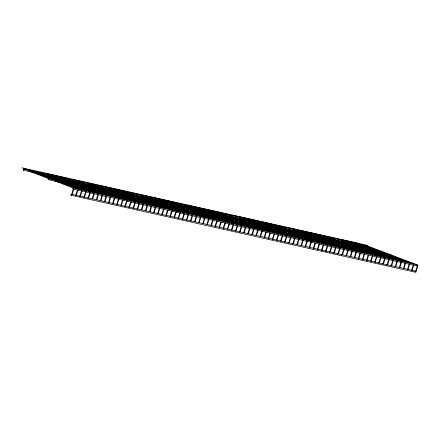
<?xml version="1.0" encoding="UTF-8"?>
<svg xmlns="http://www.w3.org/2000/svg" width="440" height="440" viewBox="0 0 440 440"><rect width="100%" height="100%" fill="white"/><g stroke="black" fill="none" stroke-linecap="round" stroke-linejoin="round"><path stroke-width="0.66" d="M71.583 194.86L71.583 194.425M119.037 198.764L118.553 197.483M319.709 243.623L319.226 242.336L305.145 236.99M323.802 244.536L323.318 243.254M372.944 255.525L372.466 254.238L357.104 248.402M71.505 194.854L73.222 189.233M72.248 194.387L73.986 188.694M75.597 195.767L77.319 190.146M76.346 195.299L78.084 189.613M79.695 196.68L81.604 190.438M80.438 196.218L82.181 190.526M83.793 197.599L85.701 191.351M84.535 197.131L86.273 191.444M87.885 198.512L89.793 192.269M88.633 198.049L90.371 192.357M92.169 198.803L93.891 193.182M92.725 198.963L94.27 193.903M96.267 199.722L97.988 194.101M96.822 199.881L98.368 194.821M100.364 200.635L102.08 195.014M100.914 200.794L102.46 195.734M104.456 201.548L106.178 195.932M105.012 201.707L106.557 196.653M108.554 202.466L110.27 196.845M108.911 203.258L110.655 197.566M112.646 203.379L114.175 198.385M113.009 204.171L114.747 198.484M116.743 204.298L118.272 199.298M117.106 205.09L118.844 199.397M120.841 205.211L122.364 200.216M121.198 206.003L123.134 199.683L122.65 198.396M124.746 206.751L126.462 201.13M125.488 206.288L127.226 200.596L126.748 199.309M128.838 207.669L130.559 202.048M129.586 207.202L131.324 201.509M132.935 208.582L134.844 202.34M133.678 208.12L135.416 202.428M137.027 209.501L138.941 203.253M137.775 209.033L139.513 203.34M141.317 209.787L143.033 204.171M141.867 209.946L143.611 204.259M145.409 210.705L147.131 205.084M145.965 210.865L147.51 205.805M149.507 211.618L151.222 205.997M150.062 211.778L151.607 206.723M153.604 212.537L155.32 206.916M154.154 212.696L155.7 207.636M157.696 213.45L159.418 207.829M158.252 213.609L159.797 208.555M161.794 214.368L163.51 208.747M162.151 215.16L163.895 209.468M165.886 215.281L167.415 210.287M166.249 216.073L167.987 210.381M169.983 216.2L171.512 211.2M170.34 216.986L172.277 210.667L171.793 209.38L156.431 203.544M174.081 217.113L175.604 212.119M174.631 217.272L176.369 211.58L175.89 210.298M177.98 218.653L179.702 213.032M178.728 218.185L180.466 212.498M182.078 219.566L183.986 213.323M182.82 219.104L184.564 213.411M186.175 220.484L188.084 214.236M186.918 220.017L188.656 214.33M190.267 221.397L192.176 215.155M191.015 220.935L192.753 215.243M194.557 221.689L196.273 216.068M195.107 221.848L196.851 216.161M198.649 222.607L200.371 216.986M199.205 222.767L200.75 217.707M202.747 223.52L204.463 217.899M203.297 223.68L204.847 218.62M206.839 224.439L208.56 218.818M207.394 224.598L208.94 219.538M210.936 225.352L212.652 219.731M211.492 225.511L213.037 220.451M215.034 226.264L216.75 220.644M215.391 227.056L217.129 221.37M219.126 227.183L220.655 222.184M219.489 227.975L221.227 222.282M223.223 228.096L224.752 223.102M223.581 228.888L225.517 222.569L225.032 221.282L209.671 215.446L228.784 222.613M227.315 229.014L228.844 224.015M227.871 229.174L229.609 223.482M231.22 230.555L233.129 224.306M231.968 230.087L233.706 224.4M235.318 231.468L237.226 225.225M236.06 231.006L237.804 225.313M239.41 232.386L241.323 226.138L241.065 225.357L221.359 217.938M240.157 231.919L241.896 226.226M243.7 232.678L245.416 227.056L245.163 226.27L225.451 218.851M244.25 232.832L245.993 227.145M247.792 233.591L249.513 227.97M248.347 233.75L250.085 228.058M251.889 234.504L253.605 228.882M252.445 234.663L253.99 229.609M255.987 235.422L257.703 229.801M256.537 235.582L258.082 230.522M260.079 236.335L261.8 230.714M260.634 236.495L262.18 231.44M264.176 237.254L265.892 231.632M264.726 237.413L266.277 232.353M268.268 238.167L269.99 232.546M268.631 238.959L270.369 233.272M272.173 239.707L273.895 234.086M272.728 239.877L274.659 233.552M276.271 240.625L277.987 235.004M277.013 240.157L278.757 234.465L278.273 233.184M280.368 241.538L282.084 235.917M281.111 241.071L282.849 235.384M284.46 242.457L286.368 236.209M285.202 241.989L286.946 236.297M288.558 243.37L290.466 237.122M289.3 242.902L291.038 237.215M292.65 244.282L294.558 238.04L294.305 237.259L274.599 229.84M293.398 243.821L295.136 238.128M296.94 244.574L298.656 238.953M297.49 244.734L299.233 239.047M301.032 245.493L302.753 239.872M301.587 245.652L303.325 239.96M305.129 246.406L306.845 240.785M305.679 246.565L307.23 241.505M309.221 247.324L310.943 241.703M309.584 248.116L311.322 242.424M313.319 248.237L314.848 243.243M313.682 249.029L315.42 243.337M317.416 249.156L318.94 244.156M317.774 249.942L319.512 244.255M321.508 250.069L323.037 245.075M321.871 250.861L323.609 245.168M325.413 251.609L327.135 245.988M325.963 251.774L327.899 245.454L327.415 244.167M329.511 252.522L331.227 246.901M330.253 252.06L331.991 246.367M333.603 253.44L335.517 247.192M334.351 252.973L336.089 247.286M337.7 254.353L339.609 248.111M338.443 253.891L340.186 248.199M341.798 255.272L343.706 249.024M342.54 254.804L344.278 249.117M346.082 255.563L347.798 249.942L347.545 249.156L327.833 241.742M346.638 255.723L348.375 250.03M350.174 256.476L351.895 250.855M350.73 256.636L352.275 251.576M354.272 257.395L355.993 251.774M354.827 257.548L356.373 252.494M358.369 258.308L360.085 252.687M358.727 259.1L360.465 253.407M362.461 259.221L364.183 253.6M362.824 260.013L364.562 254.326M366.559 260.139L368.088 255.14M366.916 260.931L368.66 255.239M370.656 261.052L372.18 256.058M371.014 261.844L372.752 256.157M374.748 261.971L376.277 256.971M375.111 262.763L377.042 256.438L376.558 255.151M378.653 263.511L380.369 257.889M379.396 263.043L381.139 257.356L380.655 256.069L366.575 250.718M382.75 264.423L384.466 258.803M383.493 263.962L385.231 258.269M386.843 265.342L388.751 259.094M387.591 264.875L389.329 259.182M390.94 266.255L392.849 260.013M391.683 265.788L393.421 260.101M395.032 267.168L396.946 260.926M395.78 266.706L397.518 261.014M399.322 267.46L401.038 261.839M399.872 267.619L401.423 262.565M403.414 268.378L405.136 262.757M403.97 268.538L405.515 263.478M407.512 269.291L409.228 263.67M408.067 269.451L409.613 264.396M411.609 270.21L413.325 264.589M411.966 271.002L413.705 265.309M417.995 265.589L415.982 271.909L415.509 271.75L417.423 265.502M48.703 179.218L48.142 179.614L48.147 178.569L392.486 255.415L392.711 256.113L392.145 256.509L48.142 179.614M27.423 169.906C26.461 168.911 20.878 167.899 24.69 169.482M23.414 168.993L23.584 168.443M31.515 170.819C30.558 169.823 24.976 168.812 28.787 170.396M27.511 169.912L27.676 169.362M36.977 172.227L31.614 170.324L31.603 170.825L32.885 171.314M31.603 170.825L31.774 170.274M35.865 171.193C34.606 171.721 39.215 172.056 40.348 172.893M45.166 174.059L39.804 172.156L39.792 172.656L41.074 173.14M39.792 172.656L39.963 172.106M44.061 173.024C43.164 173.932 46.816 172.827 47.9 174.482M51.992 175.395C49.467 173.679 44.897 173.536 50.54 175.461M47.988 174.488L48.153 173.938M56.089 176.314C54.709 175.12 48.818 174.119 53.999 176.132M52.08 175.401L52.25 174.856M60.187 177.227C58.806 176.033 52.91 175.038 58.091 177.045M56.177 176.319L56.342 175.769M64.279 178.145C62.898 176.952 57.008 175.951 62.189 177.964M60.269 177.232L60.44 176.682M68.376 179.058C66.996 177.865 61.1 176.864 66.286 178.877M64.367 178.151L64.537 177.601M73.838 180.466L68.629 178.514L68.354 178.745L70.378 179.795M68.464 179.064L68.629 178.514M72.727 179.432C71.83 180.34 75.482 179.234 76.566 180.889M80.663 181.803C79.701 180.807 74.118 179.801 77.93 181.379M76.654 180.895L76.819 180.345M84.755 182.721C83.793 181.726 78.216 180.714 82.027 182.298M80.751 181.814L80.916 181.264M88.853 183.634C87.89 182.639 82.313 181.632 86.119 183.211M84.843 182.727L85.014 182.177M94.314 185.042L88.946 183.145L88.941 183.639L90.217 184.129M88.941 183.639L89.106 183.095M93.203 184.008L93.033 184.558L93.203 184.008L98.406 185.961M97.295 184.921C96.404 185.829 100.05 184.729 101.139 186.384M105.232 187.297C104.275 186.302 98.692 185.29 102.504 186.874M101.228 186.389L101.392 185.84M109.329 188.215C107.949 187.022 102.053 186.021 107.239 188.034M105.32 187.303L105.49 186.753M113.427 189.129C112.041 187.935 106.15 186.934 111.331 188.947M109.417 188.221L109.582 187.671M117.519 190.042C116.138 188.854 110.248 187.853 115.429 189.865M113.509 189.134L113.68 188.584M121.616 190.96C120.236 189.767 114.34 188.766 119.526 190.779M117.607 190.053L117.772 189.503M126.352 192.121C125.422 191.18 117.898 189.31 123.618 191.691M121.704 190.965L121.869 190.416M129.805 192.792C128.843 191.796 123.266 190.784 127.078 192.368M125.796 191.879L125.967 191.329M133.903 193.705C132.941 192.709 127.358 191.697 131.17 193.281M129.894 192.797L130.059 192.247M137.995 194.623C137.033 193.628 131.456 192.615 135.267 194.2M133.986 193.71L134.156 193.16M142.093 195.536C141.13 194.541 135.548 193.529 139.359 195.113M138.083 194.629L138.254 194.079M146.185 196.455C145.228 195.459 139.645 194.447 143.457 196.026M142.18 195.542L142.346 194.992M152.284 198.105L146.443 195.91L146.168 196.141L148.192 197.186M146.273 196.46L146.443 195.91M150.535 196.823C149.644 197.731 153.291 196.631 154.38 198.281M158.472 199.199C157.091 198.006 151.201 197.005 156.382 199.018M154.462 198.292L154.632 197.742M162.569 200.112C161.189 198.919 155.293 197.923 160.479 199.931M158.56 199.205L158.73 198.655M166.661 201.031C165.281 199.837 159.39 198.836 164.571 200.849M162.657 200.118L162.822 199.568M170.759 201.944C169.378 200.75 163.488 199.755 168.669 201.762M166.749 201.036L166.92 200.486M174.856 202.862C173.47 201.669 167.58 200.668 172.761 202.681M170.847 201.949L171.012 201.399M179.591 204.017C178.662 203.082 171.132 201.207 176.858 203.594M174.939 202.868L175.109 202.318M183.046 204.694C182.083 203.698 176.501 202.686 180.312 204.264M179.036 203.781L179.207 203.231M187.138 205.607C184.613 203.885 180.037 203.742 185.686 205.667M183.134 204.699L183.299 204.149M191.235 206.52C188.705 204.804 184.135 204.661 189.783 206.586M187.226 205.612L187.396 205.062M195.333 207.438C192.803 205.716 188.232 205.573 193.881 207.499M191.323 206.531L191.488 205.981M199.424 208.351C196.9 206.635 192.324 206.492 197.972 208.417M195.415 207.444L195.586 206.894M204.16 209.512C203.231 208.571 195.707 206.701 201.432 209.088M199.513 208.357L199.683 207.806M207.614 210.183C206.234 208.989 200.343 207.988 205.524 210.001M203.61 209.275L203.775 208.725M211.712 211.101C210.331 209.907 204.441 208.906 209.622 210.92M207.702 210.188L207.873 209.638M215.809 212.014C214.429 210.821 208.532 209.82 213.714 211.833M211.799 211.107L211.965 210.556M219.901 212.927C218.521 211.739 212.63 210.738 217.811 212.751M215.892 212.02L216.062 211.47M223.999 213.846C223.036 212.85 217.454 211.838 221.265 213.422M219.989 212.938L220.16 212.388M228.091 214.759C226.71 213.565 220.82 212.57 226.001 214.577M224.087 213.851L224.252 213.301M233.552 216.167L228.349 214.22L228.074 214.451L230.098 215.496M228.179 214.764L228.349 214.22M232.441 215.132C231.55 216.04 235.197 214.94 236.286 216.59M240.378 217.509C239.415 216.513 233.838 215.501 237.65 217.085M236.368 216.596L236.539 216.046M244.475 218.422C241.945 216.706 237.375 216.557 243.023 218.482M240.466 217.514L240.636 216.964M248.567 219.34C246.043 217.619 241.472 217.476 247.115 219.401M244.563 218.427L244.728 217.877M252.665 220.253C250.135 218.532 245.564 218.389 251.213 220.314M248.655 219.346L248.826 218.796M257.4 221.414C256.471 220.473 248.947 218.603 254.667 220.99M252.753 220.259L252.918 219.709M260.854 222.085C259.474 220.891 253.583 219.89 258.764 221.903M256.845 221.177L257.015 220.627M261.113 221.54C260.216 222.448 263.868 221.348 264.952 222.998M269.044 223.916C267.663 222.723 261.773 221.722 266.954 223.735M265.04 223.003L265.204 222.459M273.141 224.829C271.761 223.636 265.87 222.64 271.051 224.648M269.132 223.922L269.302 223.372M277.239 225.748C276.276 224.752 270.694 223.74 274.505 225.324M273.229 224.835L273.394 224.285M281.331 226.661C280.368 225.665 274.791 224.653 278.603 226.237M277.321 225.753L277.492 225.203M286.792 228.069L281.424 226.166L281.419 226.666L282.695 227.156M281.419 226.666L281.589 226.116M285.681 227.035C284.79 227.942 288.437 226.837 289.52 228.492M293.618 229.405C292.655 228.41 287.078 227.403 290.889 228.982M289.608 228.498L289.779 227.948M300.355 231.303L293.711 228.916L293.706 229.416L294.982 229.9M293.706 229.416L293.87 228.866M297.968 229.779C297.072 230.687 300.724 229.587 301.807 231.237M305.905 232.155C303.375 230.434 298.804 230.291 304.452 232.216M301.895 231.242L302.066 230.698M310.64 233.31C309.711 232.375 302.187 230.505 307.907 232.887M305.993 232.161L306.158 231.611M314.094 233.987C312.714 232.793 306.823 231.792 312.004 233.805M310.084 233.073L310.255 232.524M318.192 234.9C316.811 233.706 310.915 232.705 316.096 234.718M314.182 233.992L314.347 233.442M322.284 235.818C320.903 234.625 315.013 233.624 320.194 235.637M318.28 234.905L318.445 234.355M326.381 236.731C325 235.538 319.105 234.537 324.291 236.549M322.372 235.823L322.542 235.274M330.473 237.644C329.516 236.649 323.934 235.642 327.745 237.221M326.469 236.737L326.634 236.187M334.57 238.563C333.608 237.567 328.031 236.555 331.843 238.139M330.561 237.655L330.732 237.105M338.668 239.476C337.706 238.48 332.123 237.474 335.935 239.052M334.659 238.568L334.824 238.018M343.404 240.636C342.584 239.789 335.962 238.161 340.032 239.971M338.756 239.481L338.921 238.937M348.222 241.802L342.859 239.899L342.848 240.4L344.124 240.884M342.848 240.4L343.019 239.85M347.111 240.763L346.945 241.313L347.111 240.763L352.319 242.715M351.208 241.681C350.312 242.589 353.964 241.489 355.047 243.139M359.145 244.057C357.764 242.864 351.868 241.863 357.049 243.876M355.135 243.144L355.3 242.594M359.233 244.063C360.349 243.078 357.275 243.634 361.147 244.789M363.325 244.976C364.447 243.991 361.372 244.547 365.244 245.707M367.422 245.894L367.587 245.344L367.422 245.894L417.543 264.935M23.359 170.203L367.361 247.099L367.928 246.697L367.702 245.999L23.694 169.103L23.128 169.499L23.359 170.203L23.689 170.148M416.598 264.677L73.26 187.93L72.694 188.76L73.249 188.975M71.016 195.261L415.025 272.156L415.591 271.755L415.36 271.057L71.357 194.161L70.791 194.557L71.016 195.261L71.346 195.206M367.702 245.999L367.136 246.395L367.361 247.099M392.486 255.415L391.919 255.811L392.145 256.509M416.928 265.925L417.494 265.529L417.263 264.825L416.702 265.227L416.928 265.925L72.925 189.03M415.36 271.057L414.799 271.458L415.025 272.156M415.509 271.75L416.064 271.915M22 167.844L367.587 245.344M367.796 246.675L389.527 254.931M392.084 255.899L413.171 263.912M364.98 246.246L385.429 254.012M389.263 255.47L408.975 262.889M360.888 245.328L381.975 253.341M385.171 254.556L404.882 261.976M356.791 244.415L377.877 252.428M381.073 253.638L401.043 261.36M351.417 243.012L373.786 251.51M376.981 252.725L396.688 260.145M348.601 242.583L369.688 250.597M372.884 251.806L392.854 259.529M349.8 243.067L367.725 249.876M374.127 252.307L388.845 257.901L389.334 258.456M344.427 241.665L365.591 249.678M369.43 251.136L388.498 258.313M341.05 240.994L360.217 248.281M365.332 250.223L384.406 257.395M340.973 240.994L359.535 248.045M336.875 240.081L356.763 247.605M361.235 249.304L380.309 256.482M331.579 238.678L352.028 246.45M357.143 248.391L376.31 255.673M332.783 239.162L350.702 245.971M327.486 237.765L348.574 245.773M351.769 246.989L372.218 254.76M323.389 236.847L344.476 244.86M347.672 246.076L368.022 253.737M325.232 237.573L342.513 244.139M348.915 246.571L364.276 252.406L364.76 252.962M320.573 236.418L340.384 243.941M344.856 245.641L363.93 252.819M316.476 235.505L336.286 243.029M341.402 244.97L359.832 251.906M317.042 235.747L334.323 242.308M341.363 244.981L356.081 250.575L356.57 251.13M311.74 234.344L332.189 242.115M336.028 243.568L355.735 250.987M307.648 233.431L328.735 241.439M331.93 242.655L351.643 250.074M303.55 232.513L324.638 240.526M298.177 231.115L320.546 239.608M323.741 240.823L343.453 248.243M295.361 230.681L316.448 238.695M319.644 239.91L339.614 247.627M291.83 230.01L312.356 237.782M316.19 239.234L335.258 246.411M287.733 229.091L307.62 236.621M312.092 238.321L331.166 245.498M283.635 228.179L303.523 235.703M308 237.402L327.069 244.58M278.339 226.776L299.431 234.79M303.902 236.489L322.977 243.667M279.543 227.26L298.743 234.559M274.247 225.863L295.334 233.877M298.529 235.087L318.978 242.858M270.149 224.95L291.236 232.958M271.992 225.676L289.273 232.238M267.333 224.516L287.144 232.045M291.616 233.745L310.948 241.219M263.879 223.845L283.047 231.127M263.802 223.845L281.083 230.406M258.506 222.442L278.954 230.214M282.788 231.671L302.495 239.091M254.408 221.529L275.495 229.543M278.69 230.753L298.402 238.172M254.331 221.524L272.894 228.58M279.934 231.253L294.652 236.847L295.141 237.402M250.311 220.616L271.403 228.624M246.219 219.698L267.305 227.711M270.501 228.921L290.213 236.341M246.78 219.94L265.342 226.99M272.382 229.664L286.462 235.015L286.952 235.571M242.121 218.785L263.208 226.793M267.685 228.492L286.374 235.725M238.59 218.108L259.116 225.88M262.95 227.337L282.018 234.509M234.493 217.19L255.019 224.961M258.852 226.419L277.926 233.596M230.478 216.277L250.283 223.806M254.76 225.506L273.829 232.683M225.104 214.88L246.191 222.888M250.663 224.587L269.737 231.764M221.007 213.961L242.094 221.975M245.289 223.19L265.639 230.852M217.553 213.29L238.002 221.056M242.473 222.756L261.541 229.933M213.378 212.372L233.904 220.143M238.981 222.096L257.708 229.317M209.358 211.459L229.806 219.23M234.922 221.172L253.611 228.404M209.281 211.459L227.843 218.51M234.883 221.183L249.607 226.776L250.091 227.332M205.189 210.54L225.715 218.312M229.548 219.769L249.513 227.486M201.168 209.627L222.255 217.641M201.091 209.627L220.292 216.92M226.694 219.351L241.412 224.945L241.901 225.5M197.071 208.714L218.163 216.722M192.979 207.796L214.066 215.809M217.261 217.025L236.973 224.444M193.54 208.038L210.821 214.605M219.142 217.762L233.222 223.113L233.712 223.669M189.448 207.125L209.974 214.891M214.445 216.59L233.134 223.823M185.427 206.212L205.876 213.978M185.35 206.206L202.631 212.773M180.054 204.809L201.779 213.065M205.573 214.533L224.686 221.694M175.956 203.891L198.325 212.388M177.799 204.617L194.441 210.941M171.864 202.978L192.951 210.991M197.423 212.691L216.497 219.863M167.767 202.065L188.854 210.073M193.331 211.772L212.399 218.95M164.312 201.388L184.762 209.16M189.833 211.112L208.307 218.031M160.215 200.475L180.664 208.241M185.74 210.199L204.468 217.415M156.118 199.556L176.572 207.328M181.643 209.281L200.112 216.205M151.948 198.638L172.475 206.41M176.308 207.867L196.02 215.287M147.851 197.725L169.021 205.739M172.211 206.954L191.923 214.374M143.836 196.812L164.923 204.826M168.119 206.036L187.831 213.455M140.376 196.141L160.826 203.907M140.3 196.136L157.581 202.703M136.208 195.222L156.734 202.994M160.529 204.463L179.894 211.926M130.911 193.826L152.636 202.076M156.47 203.533L175.643 210.815M132.11 194.304L150.029 201.113M126.814 192.907L149.182 201.405M152.339 202.631L171.545 209.902M122.716 191.994L145.085 200.492M148.28 201.702L167.354 208.879M124.559 192.72L141.202 199.04M148.242 201.713L163.603 207.548L164.093 208.109M118.624 191.076L140.987 199.573M144.183 200.788L163.257 207.966M115.165 190.405L135.614 198.171M140.091 199.87L159.159 207.048M116.369 190.889L133.65 197.45M140.69 200.129L155.413 205.722L155.898 206.278M111.073 189.486L131.522 197.257M135.355 198.715L155.067 206.135M106.975 188.573L127.424 196.339M131.258 197.797L150.97 205.216M102.883 187.66L123.97 195.668M127.166 196.884L146.878 204.303M97.51 186.257L119.873 194.755M123.068 195.965L142.78 203.385M93.412 185.339L115.781 193.837M118.976 195.052L138.683 202.472M90.596 184.91L111.683 192.924M115.517 194.381L134.591 201.553M87.059 184.239L107.586 192.005M111.425 193.463L130.493 200.64M82.968 183.321L103.493 191.092M107.288 192.561L126.5 199.832M77.671 181.924L98.12 189.69M103.191 191.648L122.403 198.913M73.574 181.005L94.661 189.019M97.856 190.234L118.305 198M69.482 180.092L90.569 188.1M93.764 189.316L114.114 196.977M71.319 180.818L88.6 187.385M95.002 189.816L110.363 195.652L110.853 196.207M66.66 179.663L86.471 187.187M90.948 188.887L110.017 196.064M61.93 178.503L82.379 186.274M87.489 188.215L105.925 195.146M63.129 178.987L80.41 185.554M87.45 188.227L102.174 193.82L102.663 194.376M57.833 177.59L78.282 185.356M82.115 186.813L101.827 194.233M53.735 176.671L74.828 184.685M78.023 185.9L97.73 193.314M54.94 177.155L72.221 183.722M79.261 186.395L93.984 191.989L94.468 192.544M49.643 175.758L70.73 183.766M73.925 184.982L93.896 192.698M44.27 174.356L66.633 182.853M69.828 184.069L89.54 191.488M46.75 175.323L64.669 182.132M71.709 184.806L85.789 190.157L86.279 190.713M41.454 173.927L62.541 181.94M65.736 183.15L85.448 190.57M37.917 173.25L57.167 180.538M62.277 182.479L81.351 189.656M33.825 172.337L53.07 179.619M58.185 181.561L77.253 188.738M29.805 171.424L49.615 178.948M54.087 180.648L73.491 188.199M405.229 261.564L405.713 262.119M401.132 260.645L401.621 261.201M397.034 259.732L397.524 260.288M392.942 258.814L393.426 259.369M384.752 256.982L385.236 257.538M368.368 253.325L368.858 253.88M360.179 251.493L360.668 252.049M351.989 249.662L352.473 250.217M347.892 248.743L348.381 249.304M343.794 247.83L344.284 248.386M339.702 246.912L340.192 247.473M335.605 245.999L336.094 246.554M331.513 245.086L331.997 245.641M315.128 241.423L315.618 241.978M314.782 241.835L295.713 234.657L311.036 240.504L311.52 241.065M306.939 239.591L307.428 240.147M306.592 240.004L288.161 233.068L302.841 238.673L303.331 239.234M298.749 237.76L299.239 238.315M290.56 235.928L291.043 236.484M282.365 234.097L282.854 234.652M274.175 232.265L274.665 232.826M270.083 231.352L270.567 231.907M265.986 230.434L266.475 230.995M261.888 229.521L262.378 230.076M257.796 228.608L258.28 229.163M253.699 227.689L254.188 228.245M245.509 225.858L245.999 226.413M237.32 224.026L237.804 224.587M229.13 222.2L229.614 222.756M220.935 220.369L221.424 220.924M220.589 220.781L201.52 213.604L216.843 219.45L217.327 220.006M212.746 218.537L213.235 219.093M208.654 217.619L209.138 218.174M204.556 216.706L205.046 217.261M200.459 215.787L200.948 216.348M196.367 214.874L196.851 215.43M192.269 213.961L192.759 214.517M188.177 213.043L188.661 213.598M184.08 212.13L184.569 212.685M183.733 212.542L164.659 205.365L179.982 211.211L180.472 211.767M167.701 208.466L168.185 209.022M159.506 206.635L159.995 207.191M151.316 204.804L151.805 205.359M147.224 203.891L147.708 204.446M143.127 202.972L143.616 203.528M139.029 202.059L139.519 202.615M134.937 201.141L135.421 201.696M130.84 200.228L131.329 200.783M114.461 196.565L114.945 197.12M106.266 194.733L106.755 195.288M98.076 192.902L98.566 193.457M89.887 191.07L90.376 191.631M81.697 189.244L82.187 189.799M77.6 188.326L78.089 188.881"/></g></svg>
